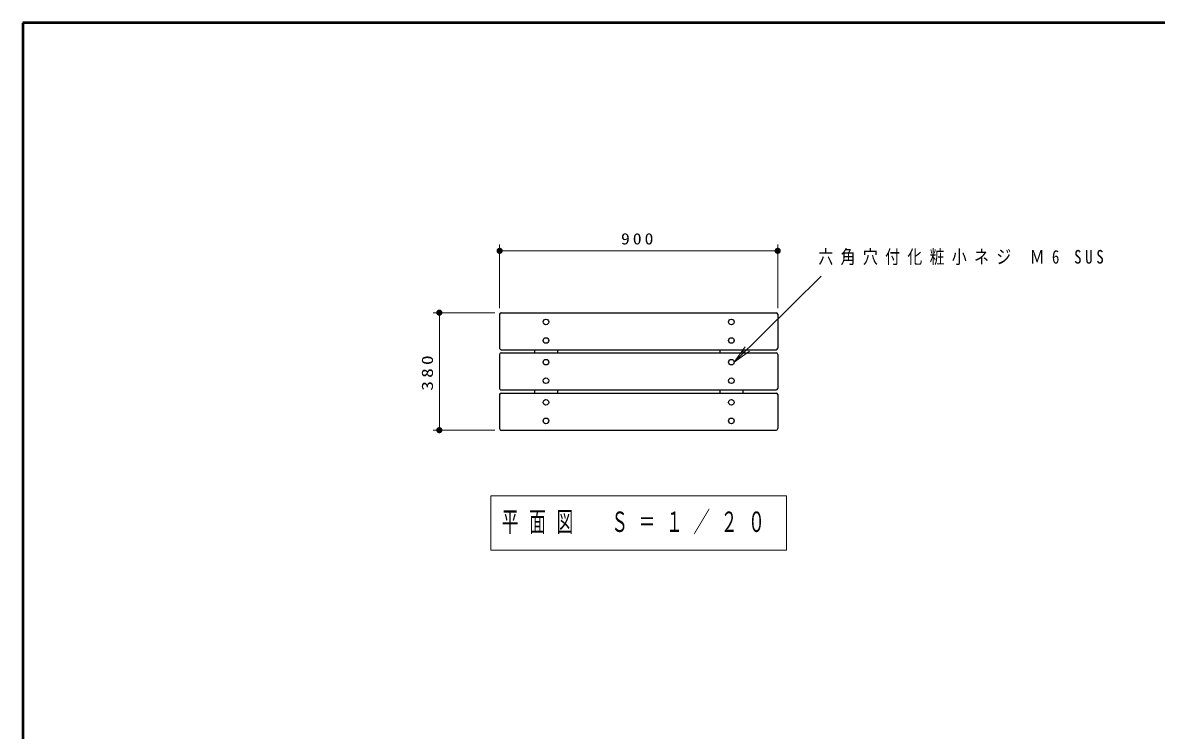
# Model space of a CAD drawing. Units: millimetres on the paper, scale 1:20. Extents: x -365 to 0, y -6 to 257.
# Drawn here: x -365 to -181.6, y 142.6 to 257 of the extents above; entities that cross this region are included whole.
import ezdxf

# ---------------------------------------------------------------- set-up
doc = ezdxf.new("R2010")
doc.units = ezdxf.units.MM
doc.layers.add('1_20', color=7, linetype='Continuous', lineweight=25)
doc.layers.add('NAKAMURA図枠', color=7, linetype='Continuous', lineweight=13)
doc.styles.add('ＭＳ ゴシック', font='')
doc.styles.get('ＭＳ ゴシック').set_extended_font_data('MS Gothic')

# ---------------------------------------------------------------- blocks, each defined once
blk = doc.blocks.new('open_arrow')
at = {"color": 0, "linetype": 'Continuous', "lineweight": -2}
blk.add_lwpolyline([(7.5, 1.25), (0, 0), (7.5, -1.25)], dxfattribs=at)
blk = doc.blocks.new('filled_dot')
at = {"color": 0, "linetype": 'Continuous', "lineweight": -2, "const_width": 1.25}
blk.add_lwpolyline([(-0.625, 0, 1), (0.625, 0, 1)], format="xyb", close=True, dxfattribs=at)

msp = doc.modelspace()

# ---------------------------------------------------------------- linework, layer by layer
at = {"layer": '1_20', "lineweight": 13}
for p, q in [((-287.836, 210.853), (-287.836, 221.103)), ((-242.836, 210.853), (-242.836, 221.103)), ((-287.836, 220.103), (-242.836, 220.103)), ((-249.886, 202.103), (-235.793, 216.013)), ((-288.586, 210.103), (-298.586, 210.103)), ((-297.586, 191.103), (-297.586, 210.103)), ((-288.586, 191.103), (-298.586, 191.103)), ((-289.236, 180.503), (-289.236, 171.703)), ((-241.436, 180.503), (-289.236, 180.503)), ((-241.436, 171.703), (-241.436, 180.503)), ((-289.236, 171.703), (-241.436, 171.703))]:
    msp.add_line(p, q, dxfattribs=at)
at = {"layer": '1_20'}
for p, q in [((-287.836, 209.853), (-287.836, 204.353)), ((-287.586, 210.103), (-243.086, 210.103)), ((-242.836, 209.853), (-242.836, 204.353)), ((-287.586, 204.103), (-243.086, 204.103)), ((-287.586, 203.603), (-243.086, 203.603)), ((-282.211, 204.103), (-282.211, 203.603)), ((-278.461, 204.103), (-278.461, 203.603)), ((-252.211, 204.103), (-252.211, 203.603)), ((-248.461, 204.103), (-248.461, 203.603)), ((-287.836, 203.353), (-287.836, 197.853)), ((-242.836, 203.353), (-242.836, 197.853)), ((-287.836, 196.853), (-287.836, 191.353)), ((-287.586, 197.603), (-243.086, 197.603)), ((-287.586, 197.103), (-243.086, 197.103)), ((-282.211, 197.603), (-282.211, 197.103)), ((-278.461, 197.603), (-278.461, 197.103)), ((-252.211, 197.603), (-252.211, 197.103)), ((-248.461, 197.603), (-248.461, 197.103)), ((-242.836, 196.853), (-242.836, 191.353)), ((-287.586, 191.103), (-243.086, 191.103))]:
    msp.add_line(p, q, dxfattribs=at)
for centre in [(-280.336, 208.603), (-250.336, 208.603), (-280.336, 205.603), (-250.336, 205.603), (-280.336, 202.103), (-250.336, 202.103), (-280.336, 199.103), (-250.336, 199.103), (-280.336, 195.603), (-250.336, 195.603), (-280.336, 192.603), (-250.336, 192.603)]:
    msp.add_circle(centre, 0.45, dxfattribs=at)
for centre, start, end in [((-287.586, 209.853), 89.99998, 179.99996), ((-243.086, 209.853), 0, 89.99998), ((-287.586, 204.353), 179.99998, 270.00002), ((-287.586, 203.353), 89.99998, 179.99996), ((-243.086, 204.353), 270.00002, 0), ((-243.086, 203.353), 0, 89.99998), ((-287.586, 197.853), 179.99998, 270.00002), ((-287.586, 196.853), 89.99998, 179.99996), ((-243.086, 197.853), 270.00002, 0), ((-243.086, 196.853), 0, 89.99998), ((-287.586, 191.353), 179.99998, 270.00002), ((-243.086, 191.353), 270.00002, 0)]:
    msp.add_arc(centre, 0.25, start, end, dxfattribs=at)
at = {"layer": 'NAKAMURA図枠', "lineweight": 50}
for p, q in [((-365, 257), (-365, 0)), ((0, 257), (-365, 257))]:
    msp.add_line(p, q, dxfattribs=at)

# ---------------------------------------------------------------- block references
at = {"layer": '1_20', "lineweight": 13, "xscale": 0.4, "yscale": 0.4}
msp.add_blockref('filled_dot', (-287.836, 220.103), dxfattribs=at)
for name, p, rotation in [('filled_dot', (-242.836, 220.103), 180), ('filled_dot', (-297.586, 210.103), 270), ('open_arrow', (-249.886, 202.103), 44.6), ('filled_dot', (-297.586, 191.103), 90)]:
    msp.add_blockref(name, p, dxfattribs=dict(at, rotation=rotation))

# ---------------------------------------------------------------- texts
at = {"layer": '1_20', "style": 'ＭＳ ゴシック'}
for s, insert, char_height, attachment_point in [('\\T1.33;\\W1.15;900', (-265.336, 221.103), 1.833, 8), ('\\T1.5;\\W0.8;六角穴付化粧小ネジ\\~Ｍ6\\~SUS', (-236.258, 219.013), 2.199, 4), ('\\T1.64;\\W0.6;平面図\u3000Ｓ＝１／２０', (-265.336, 176.103), 3.299, 5)]:
    msp.add_mtext(s, dxfattribs=dict(at, insert=insert, char_height=char_height, attachment_point=attachment_point))
at = {"layer": '1_20', "insert": (-298.586, 200.603), "char_height": 1.833, "attachment_point": 8, "rotation": 90, "style": 'ＭＳ ゴシック'}
msp.add_mtext('\\T1.33;\\W1.25;380', dxfattribs=at)

doc.saveas('drawing.dxf')
